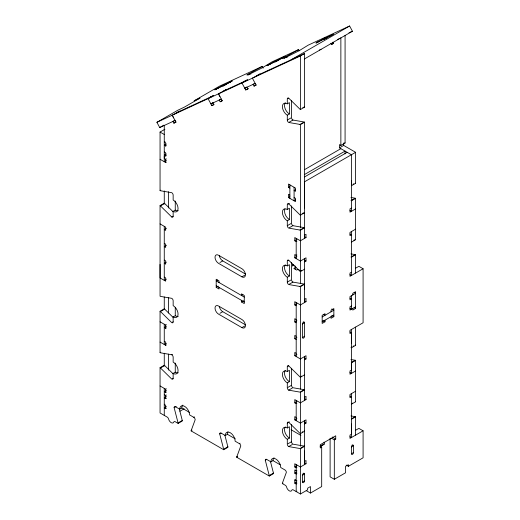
<?xml version="1.0" encoding="UTF-8"?>
<svg xmlns="http://www.w3.org/2000/svg" width="520" height="520" viewBox="0 0 520 520"><rect width="100%" height="100%" fill="white"/><g stroke="black" fill="none" stroke-linecap="round" stroke-linejoin="round"><path stroke-width="0.78" d="M160.056 264.42L160.056 277.927L165.672 281.164L165.672 277.927L164.268 277.115M172.452 322.231L173.154 321.828L173.154 316.966A6.949 4.011 60 0 0 178.067 314.132A6.949 4.011 60 0 0 173.154 305.624L173.154 300.762A1.982 1.144 60 0 0 171.75 298.331L160.459 296.374A1.982 1.144 60 0 1 160.056 296.212L160.056 205.621L164.268 203.19A1.996 1.151 60 0 1 164.671 203.489L173.141 211.803M160.056 205.621A1.996 1.151 60 0 1 160.459 205.92L171.75 217.009L173.154 216.197L173.154 211.334A6.949 4.011 60 0 0 178.067 208.5A6.949 4.011 60 0 0 173.154 199.992L173.154 195.13A1.982 1.144 60 0 0 171.75 192.699L160.459 190.743A1.989 1.144 60 0 1 160.056 190.58L160.056 132.06L164.905 129.266M164.268 366.035L164.268 353.262M164.268 203.911L164.268 190.931M164.268 156.026L164.268 158.47L165.672 159.282L166.374 158.88M168.48 370.065L168.48 354.094M270.491 461.624L273.455 473.115A1.982 1.144 60 0 1 273.514 473.616L269.302 476.047A1.982 1.144 60 0 0 269.243 475.547L265.291 460.226A1.982 1.144 60 0 1 266.695 459.413L270.907 461.844A6.949 4.011 60 0 1 275.821 459.01A6.949 4.011 60 0 1 280.728 467.519L284.94 469.95A1.982 1.144 60 0 1 286.344 472.381L282.392 483.138A1.982 1.144 60 0 0 282.334 483.568L285.292 485.277A1.982 1.144 60 0 1 286.618 487.123A3.972 2.294 60 0 0 289.263 490.809A3.972 2.294 60 0 0 291.909 490.178A1.982 1.144 60 0 1 293.235 489.86L300.404 494L300.404 448.708L304.61 446.277A1.989 1.151 60 0 0 304.213 446.108L292.916 444.158A1.982 1.144 60 0 1 291.512 441.727L291.512 424.418M304.61 302.503L304.61 284.219L300.404 286.65L300.404 389.155M304.61 451.054L304.61 461.318L306.014 460.506L306.014 463.749L300.404 466.993L294.788 463.749L294.788 466.993L296.192 467.799L296.894 467.396M304.61 207.968L304.61 181.753L355.602 152.315L355.602 183.313L351.397 185.744L351.397 154.745L339.463 147.862L339.463 144.619L340.866 145.431L345.079 143L345.079 35.496M340.866 145.431L340.866 37.928L339.501 38.565M351.397 424.047L351.397 434.31L349.993 435.123L349.993 438.36L363.09 430.8L363.09 457.808L348.354 466.317L346.249 465.101M351.397 329.511L351.397 370.162L349.993 370.975L349.993 374.212L355.602 370.975M351.397 347.796L355.602 345.365L355.602 327.08M224.9 435.305L227.864 446.797A1.982 1.144 60 0 1 227.922 447.298L223.717 449.728L191.159 430.924A1.982 1.144 60 0 1 191.217 430.495L195.169 419.738A1.982 1.144 60 0 0 193.765 417.307L189.553 414.875A6.949 4.011 60 0 0 184.639 406.367A6.949 4.011 60 0 0 179.732 409.207L175.519 406.776A1.982 1.144 60 0 0 174.115 407.582L178.067 422.91A1.982 1.144 60 0 1 178.126 423.404L182.338 420.973A1.982 1.144 60 0 0 182.28 420.478L179.316 408.987M269.302 476.047L236.743 457.249A1.982 1.144 60 0 1 236.802 456.82L240.754 446.056A1.982 1.144 60 0 0 239.35 443.625L235.144 441.194A6.949 4.011 60 0 0 230.23 432.692A6.949 4.011 60 0 0 225.316 435.526L221.111 433.095A1.982 1.144 60 0 0 219.707 433.907L223.659 449.228A1.982 1.144 60 0 1 223.717 449.728M250.822 74.275L250.354 73.405L247.891 75.01L262.639 67.62L271.94 61.913L298.571 49.602L299.202 50.765M287.137 57.486L286.663 56.615L284.206 58.22L298.954 50.83L308.256 45.123L349.615 26L352.43 31.239L304.401 58.975M175.025 120.471L159.731 127.543L156.91 122.304L177.73 110.285L184.347 107.146L200.018 98.098L194.103 100.835L219.596 86.112L262.262 66.391L263.198 68.133M218.283 88.069L214.799 89.843L223.899 84.825L222.495 85.638M172.211 115.232L178.867 111.508M224.542 85.176L223.139 85.982L232.245 80.971L228.755 82.745M178.503 111.839L179.907 111.026M210.197 97.181L212.647 95.895M213.688 95.407L208.072 98.651L211.828 105.638L213.915 104.669L212.979 102.927L213.681 102.518M159.731 127.543L163.891 125.145M220.636 99.223L219.239 100.035L220.175 101.777L222.261 100.815L218.504 93.828L226.207 89.622L224.803 90.434M270.433 63.954L266.942 65.728L276.048 60.716L274.644 61.523M276.692 61.061L275.288 61.873L284.388 56.855L280.904 58.63M175.065 120.218L172.958 121.433L173.894 123.175L175.981 122.213L172.224 115.226M244.082 81.516L247.566 79.742L241.956 82.986L245.713 89.973L248.502 88.602M173.894 123.175L176 121.96M258.681 74.77L260.084 73.957L252.382 78.163L256.139 85.15L254.053 86.112L253.117 84.37L254.52 83.558M212.999 102.674L210.893 103.89L221.319 99.067M319.41 41.307L315.926 43.082L325.026 38.071L323.622 38.877M325.669 38.415L324.266 39.227L333.372 34.21L329.882 35.984M291.142 59.761L349.615 26M211.828 105.638L213.935 104.423M220.175 101.777L222.281 100.562M156.91 122.304L300.404 55.965L304.61 53.534L304.61 107.12L300.404 109.551A1.989 1.151 60 0 1 300.001 109.245L288.704 98.163A1.982 1.144 60 0 0 287.3 98.976L287.3 103.838A6.949 4.011 60 0 0 282.392 106.672A6.949 4.011 60 0 0 287.3 115.18L287.3 120.042A1.982 1.144 60 0 0 288.704 122.473L300.001 124.43A1.989 1.144 60 0 1 300.404 124.592L304.61 122.161L304.61 238.355M246.877 87.009L244.77 88.224L255.203 83.401M245.713 89.973L247.819 88.758M254.053 86.112L256.159 84.897M330.889 43.27L331.513 44.441L333.619 43.225M164.97 141.57L164.268 141.973L165.672 142.785L165.672 146.029L166.374 145.62M166.374 144.001L164.268 145.216L165.672 146.029M166.374 153.992L164.268 155.207L165.672 156.019L166.374 155.617M166.374 160.498L164.268 161.714L164.268 125.45M160.056 159.282L165.672 162.526L166.374 162.117M288.002 98.566L288.704 98.163M287.3 103.838L289.406 102.622L289.406 113.965L287.3 115.18M302.809 107.627L303.511 107.224M160.056 190.58L160.758 190.171M287.3 120.042L290.81 118.014M289.406 122.07L292.916 120.042L304.213 121.999A1.989 1.144 60 0 1 304.61 122.161M300.001 124.43L303.511 122.401M161.161 205.517L164.671 203.489M173.154 211.334L175.26 210.119A6.949 4.011 60 0 0 178.275 210.665M166.374 228.364L164.268 229.58L165.672 230.386L165.672 227.149L160.056 223.906M166.374 245.381L164.268 246.597L165.672 247.403L165.672 244.166L164.268 243.353M339.463 147.862L343.675 145.431L355.602 152.315M304.558 169.631L340.866 148.668M304.584 174.48L345.079 151.099L345.079 153.907M304.59 176.904L347.185 152.315M295.49 189.722L294.086 190.535L295.49 191.347L295.49 188.103L288.47 184.054L288.47 187.291L289.874 186.485M166.374 262.125L164.268 263.341L165.672 264.154L165.672 260.91L164.268 260.097M289.874 195.124L288.47 194.317L288.47 197.555L289.874 196.749M288.002 204.204L289.406 203.392M295.49 199.986L294.086 200.798L294.086 187.291M166.374 279.142L164.268 280.358L164.268 226.337M287.3 220.811A6.949 4.011 60 0 1 282.392 212.31A6.949 4.011 60 0 1 287.3 209.469L289.406 208.254L289.406 219.596L287.3 220.811L287.3 225.674A1.982 1.144 60 0 0 288.704 228.105L300.001 230.061A1.989 1.144 60 0 1 300.404 230.224L304.61 227.792A1.989 1.144 60 0 0 304.213 227.63L292.916 225.674L289.406 227.702M302.107 213.668L303.511 212.856M353.1 184.223L353.801 183.82M219.941 262.529L222.742 260.91L245.486 274.04M287.3 225.674L290.81 223.645M300.001 230.061L303.511 228.033M350.994 200.623L354.504 198.594M172.452 354.348L171.75 354.757L160.459 352.8A1.989 1.151 60 0 1 160.056 352.632L160.056 311.252L164.268 308.822A1.989 1.144 60 0 1 164.671 309.12L173.141 317.434M351.397 200.785L355.602 198.354L355.602 239.733L351.397 242.164M160.056 311.252A1.989 1.144 60 0 1 160.459 311.552L163.969 309.53M217.607 280.079L216.203 280.891L244.276 297.096M304.61 235.112L306.014 234.306L306.014 237.542L300.404 240.786L294.788 237.542L294.788 240.786L296.894 239.571M351.397 208.104L349.993 208.917L349.993 212.16L355.602 208.917M219.005 282.516L219.005 280.897L216.197 279.272L216.197 287.378L218.303 286.163M296.894 241.189L296.192 241.599L294.788 240.786M241.924 276.842A4.96 2.867 60 0 0 245.433 274.82A4.96 2.867 60 0 0 241.924 268.743L218.536 255.236A4.96 2.867 60 0 0 215.026 257.264A4.96 2.867 60 0 0 218.536 263.341L241.924 276.842L244.732 275.223M173.154 316.966L175.26 315.75A6.949 4.011 60 0 0 178.275 316.297M160.056 321.815L165.672 325.058L166.374 324.649M166.374 326.274L164.268 327.49L165.672 328.296L166.374 327.892M296.894 254.969L296.192 255.372L294.788 254.56L294.788 257.803L300.404 261.047L306.014 257.803L306.014 261.047L304.61 261.853M288.002 260.624L288.704 260.221L300.001 271.303A1.989 1.151 60 0 0 300.404 271.603L304.61 269.172M294.788 257.803L296.894 256.588M355.602 229.171L349.993 232.414L349.993 235.658L351.397 234.845L349.993 234.033M242.859 294.671L241.456 295.483L241.456 293.858L244.264 295.483L244.264 303.583L241.456 301.964L241.456 300.346M295.971 267.254L293.865 268.469L296.673 270.088L298.07 269.276L299.475 270.088M166.374 343.291L164.268 344.507L164.268 324.246M219.941 313.307L222.742 311.688L245.486 324.818M160.056 342.075L165.672 345.312L166.374 344.91M241.456 301.964L243.561 300.749M300.404 286.65A1.989 1.144 60 0 0 300.001 286.488L288.704 284.531A1.982 1.144 60 0 1 287.3 282.1L287.3 277.238L289.406 276.022L289.406 264.68L287.3 265.896L287.3 261.034A1.982 1.144 60 0 1 288.704 260.221M300.703 270.901L301.405 270.498M353.801 240.247L354.504 239.837M160.056 352.632L160.758 352.228M287.3 282.1L290.81 280.072M289.406 284.122L292.916 282.1L304.213 284.057A1.989 1.144 60 0 1 304.61 284.219M300.001 286.488L303.511 284.459M350.994 257.043L354.504 255.021M178.126 423.404L175.169 421.694A1.982 1.144 60 0 0 173.843 422.012A3.972 2.294 60 0 1 171.197 422.643A3.972 2.294 60 0 1 168.552 418.957A1.982 1.144 60 0 0 167.225 417.112L160.056 412.971L160.056 367.679L164.268 365.248A1.989 1.144 60 0 1 164.671 365.547L173.141 373.861M351.397 257.212L355.602 254.781L355.602 273.065M160.056 367.679A1.989 1.144 60 0 1 160.459 367.978L163.969 365.95M241.924 327.62A4.96 2.867 60 0 0 245.433 325.598A4.96 2.867 60 0 0 241.924 319.521L218.536 306.014A4.96 2.867 60 0 0 215.026 308.042A4.96 2.867 60 0 0 218.536 314.119L241.924 327.62L244.732 326.001M172.452 378.657L173.154 378.255L173.154 373.393L175.26 372.177A6.949 4.011 60 0 0 178.275 372.723M355.368 268.339L358.878 266.312L363.09 268.743L363.09 322.757L349.993 330.324L349.993 333.567L351.397 332.755L351.397 343.018M304.61 299.26L306.014 298.454L306.014 301.691L300.404 304.935L294.788 301.691L294.788 304.935L296.894 303.719M351.397 272.252L349.993 273.065L349.993 276.302L363.09 268.743M160.056 385.964L165.672 389.207L166.374 388.798M166.374 390.423L164.268 391.638L165.672 392.444L166.374 392.041M164.268 394.609L165.672 395.415L166.374 395.012M296.192 319.521L294.788 318.708L294.788 321.952L296.894 320.736M166.361 396.624L164.255 397.839L165.672 398.658L166.374 398.255M302.51 323.973L304.61 322.757L304.61 336.265A1.489 0.858 -60 0 1 303.557 338.091A1.489 0.858 -60 0 1 302.51 337.48L302.51 323.973A1.489 0.858 -60 0 1 303.557 322.153A1.489 0.858 -60 0 1 304.61 322.757L303.206 321.952M164.957 404.19L164.255 404.593L165.672 405.412L165.672 408.649L166.374 408.246M166.374 406.627L164.268 407.843L165.672 408.649M322.166 316.947L333.86 310.193L331.753 308.978M322.166 321.808L333.86 315.055M174.115 407.582L176.222 406.367M296.192 336.265L294.788 335.452L294.788 338.696L296.894 337.48M351.397 306.014L349.993 306.826L349.993 310.063L355.602 306.826M324.974 320.19L324.974 321.808L322.166 323.427L322.166 315.328L324.974 313.703L324.974 315.328L323.57 314.516M331.052 311.818L331.052 310.193L333.86 308.575L333.86 316.68L331.052 318.298L331.052 316.68M302.51 337.48L304.61 336.265M179.732 409.207L181.831 407.992A6.949 4.011 60 0 1 182.871 405.106M352.794 294.944L352.794 293.319L355.602 291.7L355.602 308.445L352.794 310.063L352.794 308.445M179.94 411.216L184.151 408.785M178.769 422.5L182.28 420.478M296.192 353.281L294.788 352.469L294.788 355.713L296.894 354.497M193.765 417.307L194.467 416.904M291.512 368.284L291.512 385.3A1.982 1.144 60 0 0 292.916 387.731L304.213 389.688A1.989 1.151 60 0 1 304.61 389.851L300.404 392.281A1.989 1.151 60 0 0 300.001 392.119L288.704 390.163A1.982 1.144 60 0 1 287.3 387.731L287.3 382.87A6.949 4.011 60 0 1 282.392 374.361A6.949 4.011 60 0 1 287.3 371.527L287.3 366.665L288.704 365.853L300.001 376.935A1.989 1.144 60 0 0 300.404 377.24L304.61 374.81A1.989 1.144 60 0 1 304.408 374.673M304.61 359.762L306.014 358.956L306.014 355.713L300.404 358.956L294.788 355.713M287.3 371.527L289.406 370.312L289.406 381.654L287.3 382.87M191.217 430.495L191.919 430.092M191.159 430.924L191.854 430.521M300.703 376.532L301.405 376.129M350.994 347.497L351.696 347.094M353.1 346.281L353.801 345.878M288.002 387.329L291.512 385.3M288.704 390.163L292.214 388.135M219.707 433.907L221.111 433.095M300.703 391.709L304.213 389.688M351.696 362.271L355.206 360.25A1.989 1.144 60 0 1 355.602 360.412L355.602 401.791L351.397 404.222M225.316 435.526L227.422 434.31A6.949 4.011 60 0 1 228.014 431.951M355.602 360.412L351.397 362.843L351.397 373.406L349.993 372.593M304.61 397.169L306.014 396.363L306.014 399.601L300.404 402.844L294.788 399.601L294.788 402.844L296.894 401.629M296.894 403.247L296.192 403.656L294.788 402.844M224.361 448.825L227.864 446.797M239.35 443.625L240.052 443.222M300.404 448.708A1.989 1.151 60 0 0 300.001 448.539L288.704 446.589A1.982 1.144 60 0 1 287.3 444.158L287.3 439.296A6.949 4.011 60 0 1 282.392 430.788A6.949 4.011 60 0 1 287.3 427.947L287.3 423.085L289.406 421.87M296.192 417.43L294.788 416.618L294.788 419.861L296.894 418.646M236.802 456.82L237.504 456.411M287.3 427.947L289.406 426.731L289.406 438.081L287.3 439.296M236.743 457.249L237.445 456.84M355.602 391.228L349.993 394.472L349.993 397.709L351.397 396.903L349.993 396.091M304.61 423.911L306.014 423.098L306.014 419.861L300.404 423.098L294.788 419.861M302.107 432.146L302.809 431.743M351.696 403.52L352.397 403.111M288.002 443.749L291.512 441.727M288.704 446.589L292.214 444.561M265.291 460.226L266.695 459.413M270.907 461.844L273.013 460.629A6.949 4.011 60 0 1 274.047 457.743M300.703 448.136L304.213 446.108M351.696 418.697L355.206 416.669A1.989 1.144 60 0 1 355.602 416.839L355.602 435.123M351.397 419.263L355.602 416.839M269.945 475.144L273.455 473.115M323.745 444.08L320.236 446.108A1.982 1.144 60 0 1 320.294 446.609L324.506 444.178A1.982 1.144 60 0 0 324.447 443.677L324.051 442.143M306.248 490.626L310.459 493.058L321.685 486.571L321.685 447.142L320.281 447.947L320.281 444.71L335.725 435.793L335.725 439.036L334.321 439.849L331.513 438.224M355.433 430.359L358.878 428.37L363.09 430.8M294.788 466.993L296.894 465.777M296.894 470.366L296.192 470.769L294.788 469.963L294.788 473.2L296.205 474.019L296.907 473.616M294.788 473.2L296.894 471.985M282.334 483.568L283.036 483.165M302.51 475.228L304.61 474.012L304.61 480.766A1.489 0.858 -60 0 1 303.557 482.586A1.489 0.858 -60 0 1 302.51 481.981L302.51 475.228A1.489 0.858 -60 0 1 303.557 473.408A1.489 0.858 -60 0 1 304.61 474.012L303.206 473.2M351.397 447.005L353.496 445.79L353.496 452.543A1.489 0.858 -60 0 1 352.443 454.363A1.489 0.858 -60 0 1 351.397 453.759L351.397 447.005A1.489 0.858 -60 0 1 352.443 445.178A1.489 0.858 -60 0 1 353.496 445.79L352.099 444.977M296.894 483.6L296.192 484.01L294.788 483.197L294.788 479.954L295.49 479.55M296.907 480.37L296.205 480.772L294.788 479.954M294.788 483.197L296.894 481.981M302.51 481.981L304.61 480.766M351.397 453.759L353.496 452.543M296.894 491.166L296.192 491.569L296.192 464.562M300.404 494L307.651 489.814L307.651 488.196L310.459 486.571L310.459 493.058M330.109 438.224L330.109 476.847L334.321 479.278L345.547 472.797L345.547 466.317L348.354 464.698L348.354 466.317M262.262 66.391L246.896 74.952L250.354 73.405M298.571 49.602L283.212 58.162L286.663 56.615M220.409 86.599L230.841 81.776M272.558 62.491L282.99 57.668M321.536 39.845L331.968 35.022M216.197 89.031L226.629 84.208M268.346 64.922L278.779 60.099M317.33 42.276L327.756 37.453M348.985 32.831L352.43 31.239M176.436 112.794L212.284 96.22M222.716 91.397L246.168 80.555M256.594 75.732L304.61 53.534M337.447 39.514L338.819 38.877M319.521 49.985L321.081 49.257M331.513 44.441L333.6 43.472L332.897 42.166M350.968 197.457L355.206 198.192A1.996 1.151 60 0 1 355.602 198.354M350.968 253.883L355.206 254.612A1.996 1.151 60 0 1 355.602 254.781M350.968 359.515L355.206 360.25M350.968 415.935L355.206 416.669M344.728 142.792L345.079 143M349.993 210.535L351.397 211.347L351.397 180.96M288.47 187.291L289.874 188.103M294.086 197.555L295.49 198.367L295.49 201.611L288.47 197.555M160.056 132.06L164.268 134.492M164.268 151.97L165.672 152.776L165.672 156.019M304.61 236.737L306.014 237.542M349.993 274.683L351.397 275.496L351.397 231.602M304.61 260.234L306.014 261.047M354.198 292.513L355.602 293.319L349.993 296.562L349.993 299.8L351.397 298.994L349.993 298.181M354.198 307.639L355.602 308.445M349.993 308.445L351.397 309.257L351.397 295.75M331.753 315.464L333.86 316.68M304.61 300.885L306.014 301.691M349.993 331.942L351.397 332.755M322.868 320.593L324.974 321.808M294.788 304.935L296.192 305.747M294.788 321.952L296.192 322.757M216.203 285.753L244.276 301.958M216.197 287.378L219.005 288.997L219.005 287.378M294.788 338.696L296.192 339.508M304.61 358.144L306.014 358.956M304.61 398.794L306.014 399.601M349.993 436.741L351.397 437.548L351.397 393.66M332.215 437.008L335.725 439.036M164.268 341.263L165.672 342.075L165.672 345.312M304.61 422.292L306.014 423.098M320.281 446.329L321.685 447.142M291.128 429.767L300.898 435.409M304.61 462.937L306.014 463.749M181.831 407.992L189.696 412.529M227.422 434.31L235.281 438.848M273.013 460.629L280.215 464.789M160.459 311.552L171.75 322.641A1.982 1.144 60 0 0 173.154 321.828M160.459 367.978L171.75 379.06A1.982 1.144 60 0 0 173.154 378.255M218.504 93.828L219.915 96.447M246.857 87.263L247.8 89.005M172.913 116.545L173.615 117.852M343.675 143L343.675 145.431M334.321 439.849L334.321 479.278M304.61 258.615L304.61 288.997M304.61 356.525L304.61 400.413M304.61 420.667L304.61 464.562M300.404 55.965L300.404 109.551M300.404 124.592L300.404 227.897M300.404 230.224L300.404 283.374M300.404 392.281L300.404 446.231M296.192 238.355L296.192 258.615M296.192 302.503L296.192 356.525M296.192 400.413L296.192 420.667M295.256 266.038L295.256 269.282M291.512 100.308L291.512 117.611A1.982 1.144 60 0 0 292.916 120.042M291.512 205.94L291.512 223.243A1.982 1.144 60 0 0 292.916 225.674M291.512 262.652L291.512 279.669A1.982 1.144 60 0 0 292.916 282.1M289.874 184.86L289.874 198.367M287.3 209.469L287.3 204.607A1.982 1.144 60 0 1 288.704 203.794L300.001 214.883A1.989 1.151 60 0 0 300.404 215.183L304.61 212.752A1.989 1.151 60 0 1 304.213 212.453M175.26 201.045L175.26 210.119M175.26 307.431L175.26 315.75M175.26 363.103L175.26 372.177M168.48 191.737L168.48 207.968M168.48 297.817L168.48 312.988M165.672 159.282L165.672 162.526M165.672 325.058L165.672 328.296M165.672 389.207L165.672 392.444M165.672 395.415L165.672 398.658M164.268 296.985L164.268 308.958M164.268 388.394L164.268 415.402M355.602 183.313A1.989 1.151 60 0 1 355.401 183.177M355.602 239.733A1.989 1.151 60 0 1 355.206 239.434M355.602 345.365A1.982 1.144 60 0 1 355.206 345.066M355.602 401.791A1.989 1.151 60 0 1 355.401 401.654M304.61 107.12A1.989 1.151 60 0 1 304.213 106.821M289.406 113.965A6.949 4.011 60 0 1 285.09 108.498A6.949 4.011 60 0 1 285.298 102.817M289.406 219.596A6.949 4.011 60 0 1 284.908 209.047M289.406 276.022A6.949 4.011 60 0 1 285.09 270.556A6.949 4.011 60 0 1 285.298 264.875M287.3 277.238A6.949 4.011 60 0 1 282.392 268.73A6.949 4.011 60 0 1 287.3 265.889M173.154 216.197A1.982 1.144 60 0 1 171.75 217.009M171.75 354.757A1.982 1.144 60 0 1 173.154 357.188L173.154 362.05A6.949 4.011 60 0 1 178.067 370.552A6.949 4.011 60 0 1 173.154 373.393M287.3 423.085A1.982 1.144 60 0 1 288.704 422.279L300.001 433.362A1.989 1.144 60 0 0 300.404 433.661L304.61 431.229A1.989 1.144 60 0 1 304.213 430.931M287.3 366.665A1.982 1.144 60 0 1 288.704 365.853M289.406 438.081A6.949 4.011 60 0 1 285.09 432.614A6.949 4.011 60 0 1 285.298 426.926M289.406 381.654A6.949 4.011 60 0 1 285.09 376.188A6.949 4.011 60 0 1 285.298 370.507M222.742 311.688A4.96 2.867 60 0 1 219.303 306.43M222.742 260.91A4.96 2.867 60 0 1 219.303 255.651M293.852 265.233L292.448 266.038L292.448 264.42L293.852 265.233"/></g></svg>
